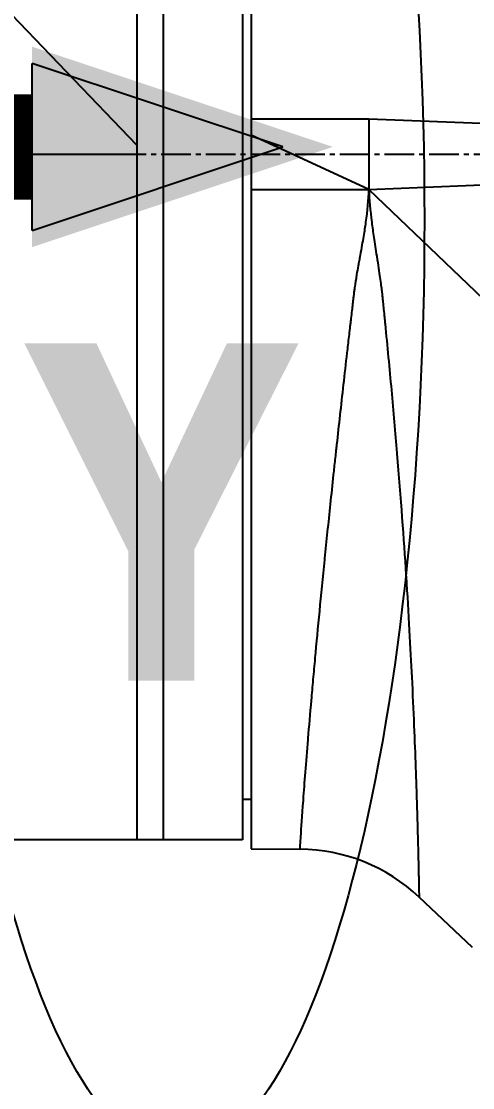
# Model space of a CAD drawing. Header units: millimetres. Extents: x 0 to 4378, y 0 to 2376.
# Drawn here: x 1576 to 1601.6, y 1535.3 to 1596 of the extents above; entities that cross this region are included whole.
import ezdxf

# ---------------------------------------------------------------- set-up
doc = ezdxf.new("R2010")
doc.units = ezdxf.units.MM
doc.header["$LTSCALE"] = 0.2
doc.linetypes.add('CENTER2', pattern=[1.125, 0.75, -0.125, 0.125, -0.125])
for name, color, linetype in [('02_Center Line', 1, 'CENTER2'), ('07_Special Line2', 76, 'Continuous'), ('13_After Rev.Num.', 6, 'Continuous')]:
    doc.layers.add(name, color=color, linetype=linetype)
doc.styles.add('Rainbow-5.0 Style', font='malgunsl.ttf')
doc.dimstyles.new('Rainbow-5.0 Style', dxfattribs={"dimtxt": 4, "dimasz": 2.5, "dimexe": 1, "dimexo": 1, "dimgap": 1, "dimtad": 1, "dimdsep": 46, "dimtxsty": 'Rainbow-5.0 Style', "dimcen": 0, "dimclrd": 251, "dimclre": 251, "dimclrt": 7, "dimazin": 3, "dimtp": 0.1, "dimtm": 0.1, "dimtfac": 0.61, "dimtmove": 0, "dimatfit": 3, "dimfxl": 1, "dimlwd": -1, "dimlwe": -1, "dimarcsym": 1})

# ---------------------------------------------------------------- blocks, each defined once
blk = doc.blocks.new('A$C20a5dee6')
for p, q in [((-62.5, 986.721), (-109, 1035.201)), ((-62.5, 1025.727), (-62.5, 947.2)), ((-56, 1025.645), (-56, 946.683)), ((-61, 1025.2), (-61, 947.2)), ((-56.5, 1025.2), (-56.5, 947.2)), ((-49.3, 988.2), (-56, 988.2)), ((-49.3, 988.2), (-49.301, 984.2)), ((-49.301, 984.2), (-56, 987.28)), ((-109.021, 986.2), (-62.5, 986.2)), ((-49.301, 984.2), (-2.202, 986.122)), ((-56, 984.2), (-49.301, 984.2)), ((-49.301, 984.2), (-0.821, 937.7)), ((-56, 949.487), (-56.5, 949.479)), ((-56.5, 947.2), (-70.021, 947.2)), ((-56, 946.683), (-53.219, 946.658)), ((-43.4, 941.064), (-46.449, 943.936))]:
    blk.add_line(p, q)
blk.add_arc((-53.307, 936.659), 10, 46.70019, 89.5)
for points in [[(-2.364, 986.284), (-18.009, 986.923), (-33.654, 987.561), (-49.3, 988.2)], [(-46.449, 943.936), (-46.449, 943.936), (-46.449, 943.936), (-46.449, 943.936)]]:
    blk.add_open_spline(points, degree=3)
for points, knots in [([(-53.219, 946.658), (-53.219, 946.658), (-53.204, 946.911), (-53.174, 947.37), (-53.143, 947.851), (-53.095, 948.559), (-53.03, 949.437), (-53.03, 949.444), (-53.029, 949.451), (-53.029, 949.458), (-53.028, 949.464), (-53.028, 949.47), (-53.027, 949.478), (-52.958, 950.42), (-52.868, 951.576), (-52.758, 952.908), (-52.756, 952.928), (-52.755, 952.948), (-52.753, 952.968), (-52.697, 953.646), (-52.636, 954.37), (-52.569, 955.133), (-52.536, 955.515), (-52.501, 955.906), (-52.465, 956.307), (-52.447, 956.508), (-52.429, 956.71), (-52.41, 956.915), (-52.392, 957.12), (-52.373, 957.326), (-52.353, 957.537), (-52.198, 959.222), (-52.018, 961.093), (-51.812, 963.127), (-51.81, 963.15), (-51.808, 963.174), (-51.805, 963.197), (-51.704, 964.193), (-51.598, 965.227), (-51.485, 966.296), (-51.427, 966.843), (-51.368, 967.399), (-51.307, 967.965), (-51.277, 968.247), (-51.246, 968.532), (-51.215, 968.819), (-51.199, 968.962), (-51.184, 969.106), (-51.168, 969.25), (-51.16, 969.323), (-51.152, 969.395), (-51.144, 969.468), (-51.14, 969.504), (-51.136, 969.54), (-51.132, 969.576), (-51.13, 969.595), (-51.128, 969.613), (-51.126, 969.631), (-51.124, 969.649), (-51.122, 969.668), (-51.12, 969.685), (-51.001, 970.772), (-50.874, 971.907), (-50.74, 973.089), (-50.673, 973.68), (-50.605, 974.282), (-50.534, 974.896), (-50.499, 975.203), (-50.463, 975.513), (-50.427, 975.826), (-50.409, 975.982), (-50.391, 976.139), (-50.372, 976.296), (-50.363, 976.375), (-50.354, 976.454), (-50.345, 976.533), (-50.34, 976.573), (-50.336, 976.613), (-50.331, 976.652), (-50.327, 976.69), (-50.322, 976.727), (-50.318, 976.764), (-50.316, 976.782), (-50.312, 976.819), (-50.308, 976.849), (-50.271, 977.171), (-50.238, 977.451), (-50.21, 977.687), (-50.196, 977.811), (-50.182, 977.923), (-50.171, 978.023), (-50.165, 978.066), (-50.161, 978.108), (-50.156, 978.147), (-50.144, 978.245), (-50.134, 978.329), (-50.126, 978.399), (-50.12, 978.448), (-50.114, 978.49), (-50.11, 978.524), (-50.108, 978.542), (-50.106, 978.557), (-50.104, 978.571), (-50.103, 978.578), (-50.102, 978.585), (-50.101, 978.591), (-50.101, 978.595), (-50.1, 978.599), (-50.1, 978.604), (-50.098, 978.613), (-50.095, 978.641), (-50.091, 978.663), (-50.066, 978.843), (-50.029, 979.072), (-49.982, 979.351), (-49.955, 979.505), (-49.925, 979.675), (-49.892, 979.859), (-49.876, 979.952), (-49.858, 980.048), (-49.84, 980.148), (-49.831, 980.198), (-49.822, 980.249), (-49.812, 980.301), (-49.807, 980.327), (-49.802, 980.353), (-49.797, 980.38), (-49.795, 980.393), (-49.793, 980.406), (-49.79, 980.42), (-49.788, 980.433), (-49.785, 980.448), (-49.783, 980.46), (-49.71, 980.854), (-49.646, 981.207), (-49.594, 981.518), (-49.542, 981.825), (-49.502, 982.09), (-49.471, 982.315), (-49.47, 982.318), (-49.47, 982.32), (-49.469, 982.325), (-49.379, 982.983), (-49.322, 983.608), (-49.301, 984.2)], [0, 0, 0, 0, 0.121112, 0.121112, 0.121112, 0.248047, 0.248047, 0.248047, 0.249023, 0.249023, 0.249023, 0.25, 0.25, 0.25, 0.373166, 0.373166, 0.373166, 0.375, 0.375, 0.375, 0.4375, 0.4375, 0.4375, 0.46875, 0.46875, 0.46875, 0.484375, 0.484375, 0.484375, 0.5, 0.5, 0.5, 0.625, 0.625, 0.625, 0.626439, 0.626439, 0.626439, 0.6875, 0.6875, 0.6875, 0.71875, 0.71875, 0.71875, 0.734375, 0.734375, 0.734375, 0.742187, 0.742187, 0.742187, 0.746094, 0.746094, 0.746094, 0.748047, 0.748047, 0.748047, 0.749023, 0.749023, 0.749023, 0.75, 0.75, 0.75, 0.8125, 0.8125, 0.8125, 0.84375, 0.84375, 0.84375, 0.859375, 0.859375, 0.859375, 0.867187, 0.867187, 0.867187, 0.871094, 0.871094, 0.871094, 0.873047, 0.873047, 0.873047, 0.874878, 0.874878, 0.874878, 0.875773, 0.875773, 0.875773, 0.885526, 0.885526, 0.885526, 0.890625, 0.890625, 0.890625, 0.892844, 0.892844, 0.892844, 0.898437, 0.898437, 0.898437, 0.902344, 0.902344, 0.902344, 0.904297, 0.904297, 0.904297, 0.905273, 0.905273, 0.905273, 0.906006, 0.906006, 0.906006, 0.907746, 0.907746, 0.907746, 0.921875, 0.921875, 0.921875, 0.929687, 0.929687, 0.929687, 0.933594, 0.933594, 0.933594, 0.935547, 0.935547, 0.935547, 0.936523, 0.936523, 0.936523, 0.937012, 0.937012, 0.937012, 0.9375, 0.9375, 0.9375, 0.953125, 0.953125, 0.953125, 0.968506, 0.968506, 0.968506, 0.96875, 0.96875, 0.96875, 1, 1, 1, 1]), ([(-49.301, 984.2), (-49.28, 983.626), (-49.225, 982.999), (-49.14, 982.324), (-49.14, 982.318), (-49.139, 982.311), (-49.138, 982.308), (-49.108, 982.065), (-49.069, 981.782), (-49.022, 981.46), (-48.975, 981.143), (-48.919, 980.788), (-48.858, 980.396), (-48.857, 980.39), (-48.856, 980.385), (-48.855, 980.377), (-48.78, 979.902), (-48.72, 979.504), (-48.674, 979.183), (-48.651, 979.022), (-48.632, 978.88), (-48.615, 978.757), (-48.607, 978.696), (-48.6, 978.639), (-48.593, 978.587), (-48.59, 978.561), (-48.587, 978.536), (-48.584, 978.512), (-48.582, 978.5), (-48.581, 978.489), (-48.58, 978.478), (-48.579, 978.472), (-48.578, 978.466), (-48.578, 978.461), (-48.577, 978.455), (-48.576, 978.446), (-48.576, 978.445), (-48.572, 978.416), (-48.562, 978.322), (-48.546, 978.164), (-48.54, 978.107), (-48.533, 978.042), (-48.526, 977.97), (-48.523, 977.94), (-48.52, 977.91), (-48.516, 977.878), (-48.511, 977.822), (-48.505, 977.763), (-48.498, 977.699), (-48.495, 977.667), (-48.492, 977.634), (-48.488, 977.601), (-48.487, 977.584), (-48.485, 977.567), (-48.483, 977.549), (-48.482, 977.541), (-48.481, 977.532), (-48.481, 977.523), (-48.48, 977.519), (-48.48, 977.514), (-48.479, 977.51), (-48.479, 977.505), (-48.478, 977.499), (-48.478, 977.496), (-48.462, 977.337), (-48.446, 977.179), (-48.43, 977.022), (-48.419, 976.904), (-48.407, 976.786), (-48.395, 976.669), (-48.391, 976.63), (-48.388, 976.592), (-48.384, 976.552), (-48.257, 975.269), (-48.136, 974.01), (-48.023, 972.778), (-47.911, 971.556), (-47.806, 970.362), (-47.71, 969.2), (-47.709, 969.191), (-47.708, 969.183), (-47.707, 969.172), (-47.495, 966.62), (-47.328, 964.32), (-47.195, 962.265), (-47.184, 962.109), (-47.175, 961.954), (-47.165, 961.801), (-47.028, 959.639), (-46.927, 957.756), (-46.848, 956.12), (-46.848, 956.114), (-46.848, 956.109), (-46.847, 956.101), (-46.801, 955.136), (-46.761, 954.225), (-46.726, 953.368), (-46.692, 952.539), (-46.662, 951.761), (-46.637, 951.037), (-46.636, 951.013), (-46.635, 950.989), (-46.635, 950.967), (-46.622, 950.608), (-46.61, 950.253), (-46.599, 949.902), (-46.588, 949.562), (-46.577, 949.227), (-46.567, 948.9), (-46.567, 948.891), (-46.567, 948.881), (-46.567, 948.872), (-46.566, 948.86), (-46.566, 948.857), (-46.566, 948.85), (-46.56, 948.663), (-46.553, 948.418), (-46.545, 948.129), (-46.537, 947.836), (-46.528, 947.497), (-46.518, 947.134), (-46.518, 947.129), (-46.518, 947.122), (-46.518, 947.117), (-46.509, 946.777), (-46.503, 946.503), (-46.497, 946.278), (-46.494, 946.165), (-46.492, 946.064), (-46.49, 945.975), (-46.489, 945.93), (-46.488, 945.888), (-46.487, 945.848), (-46.487, 945.828), (-46.486, 945.809), (-46.486, 945.79), (-46.485, 945.781), (-46.485, 945.772), (-46.485, 945.763), (-46.485, 945.758), (-46.485, 945.754), (-46.485, 945.749), (-46.485, 945.746), (-46.485, 945.743), (-46.485, 945.739), (-46.485, 945.738), (-46.485, 945.738), (-46.484, 945.736), (-46.479, 945.512), (-46.476, 945.321), (-46.472, 945.157), (-46.47, 945.075), (-46.469, 945), (-46.467, 944.93), (-46.467, 944.896), (-46.466, 944.862), (-46.465, 944.831), (-46.465, 944.815), (-46.465, 944.799), (-46.464, 944.784), (-46.464, 944.776), (-46.464, 944.769), (-46.464, 944.761), (-46.464, 944.758), (-46.464, 944.754), (-46.464, 944.75), (-46.464, 944.748), (-46.464, 944.745), (-46.464, 944.742), (-46.464, 944.741), (-46.464, 944.74), (-46.464, 944.739), (-46.461, 944.59), (-46.458, 944.467), (-46.456, 944.365), (-46.455, 944.315), (-46.455, 944.269), (-46.454, 944.229), (-46.45, 944.048), (-46.449, 943.958), (-46.449, 943.94), (-46.449, 943.938), (-46.449, 943.936), (-46.449, 943.936)], [0, 0, 0, 0, 0.0310059, 0.0310059, 0.0310059, 0.03125, 0.03125, 0.03125, 0.046875, 0.046875, 0.046875, 0.0622559, 0.0622559, 0.0622559, 0.0625, 0.0625, 0.0625, 0.078125, 0.078125, 0.078125, 0.0859375, 0.0859375, 0.0859375, 0.0898438, 0.0898438, 0.0898438, 0.0917969, 0.0917969, 0.0917969, 0.0927734, 0.0927734, 0.0927734, 0.0932617, 0.0932617, 0.0932617, 0.09375, 0.09375, 0.09375, 0.1015625, 0.1015625, 0.1015625, 0.1043487, 0.1043487, 0.1043487, 0.1054688, 0.1054688, 0.1054688, 0.1074219, 0.1074219, 0.1074219, 0.1083984, 0.1083984, 0.1083984, 0.1088867, 0.1088867, 0.1088867, 0.1091309, 0.1091309, 0.1091309, 0.1092529, 0.1092529, 0.1092529, 0.109375, 0.109375, 0.109375, 0.1171875, 0.1171875, 0.1171875, 0.1230469, 0.1230469, 0.1230469, 0.125, 0.125, 0.125, 0.1875, 0.1875, 0.1875, 0.2495117, 0.2495117, 0.2495117, 0.25, 0.25, 0.25, 0.3661699, 0.3661699, 0.3661699, 0.375, 0.375, 0.375, 0.4995117, 0.4995117, 0.4995117, 0.5, 0.5, 0.5, 0.5625, 0.5625, 0.5625, 0.6230469, 0.6230469, 0.6230469, 0.625, 0.625, 0.625, 0.65625, 0.65625, 0.65625, 0.6865234, 0.6865234, 0.6865234, 0.6873779, 0.6873779, 0.6873779, 0.6884698, 0.6884698, 0.6884698, 0.71875, 0.71875, 0.71875, 0.7495117, 0.7495117, 0.7495117, 0.75, 0.75, 0.75, 0.78125, 0.78125, 0.78125, 0.796875, 0.796875, 0.796875, 0.8046875, 0.8046875, 0.8046875, 0.8085938, 0.8085938, 0.8085938, 0.8105469, 0.8105469, 0.8105469, 0.8115234, 0.8115234, 0.8115234, 0.8122559, 0.8122559, 0.8122559, 0.8125, 0.8125, 0.8125, 0.84375, 0.84375, 0.84375, 0.859375, 0.859375, 0.859375, 0.8671875, 0.8671875, 0.8671875, 0.8710938, 0.8710938, 0.8710938, 0.8730469, 0.8730469, 0.8730469, 0.8740234, 0.8740234, 0.8740234, 0.8747559, 0.8747559, 0.8747559, 0.875, 0.875, 0.875, 0.90625, 0.90625, 0.90625, 0.921875, 0.921875, 0.921875, 0.9914741, 0.9914741, 0.9914741, 0.9999925, 0.9999925, 0.9999925, 0.9999925])]:
    blk.add_open_spline(points, degree=3, knots=knots)
at = {"layer": '02_Center Line', "ltscale": 11.288275}
blk.add_line((-162.711, 986.2), (71.672, 986.2), dxfattribs=at)
blk = doc.blocks.new('*D147')
at = {"color": 251, "linetype": 'ByBlock', "transparency": 16777216}
for p, q in [((1588.544, 1699.157), (1769.201, 1699.157)), ((1765.201, 1598.457), (1765.201, 1689.157)), ((1699.244, 1588.457), (1769.201, 1588.457))]:
    blk.add_line(p, q, dxfattribs=at)
at = {"color": 251, "transparency": 16777216}
for points in [[(1763.534, 1689.157), (1766.868, 1689.157), (1765.201, 1699.157)], [(1763.534, 1598.457), (1766.868, 1598.457), (1765.201, 1588.457)]]:
    blk.add_solid(points, dxfattribs=at)
at = {"layer": 'Defpoints', "color": 0, "transparency": 16777216}
for p in [(1584.544, 1699.157), (1765.201, 1699.157), (1695.244, 1588.457)]:
    blk.add_point(p, dxfattribs=at)
at = {"color": 7, "transparency": 16777216, "insert": (1752.88, 1643.807), "char_height": 16, "attachment_point": 5, "rotation": 90, "style": 'Rainbow-5.0 Style'}
blk.add_mtext('110.7', dxfattribs=at)
blk = doc.blocks.new('A$C19ebd0c3_1234')
blk.add_ellipse((0, 0), major_axis=(53.194, 0), ratio=0.263273)
blk = doc.blocks.new('A$C3a293ff3')
at = {"layer": '07_Special Line2'}
blk.add_hatch(color=256, dxfattribs=at).paths.add_polyline_path([(49.156, 0), (34.9, 4.752), (34.9, -4.752)])
for p, q in [((34.9, -3.96), (34.9, 3.96)), ((46.78, 0), (34.9, 3.96)), ((34.9, -3.96), (46.78, 0))]:
    blk.add_line(p, q, dxfattribs=at)
at = {"layer": '07_Special Line2', "const_width": 5}
blk.add_lwpolyline([(34.9, 0), (0, 0)], dxfattribs=at)
at = {"layer": '07_Special Line2', "insert": (34.529, -17.308), "char_height": 16, "attachment_point": 4, "style": 'Rainbow-5.0 Style'}
blk.add_mtext('{\\fMalgun Gothic Semilight|b1|i0|c129|p50;Y}', dxfattribs=at)

msp = doc.modelspace()

# ---------------------------------------------------------------- block references
msp.add_blockref('A$C20a5dee6', (1645.046, 602.257))
at = {"xscale": 1.2, "yscale": 1.2, "zscale": 1.2}
msp.add_blockref('A$C3a293ff3', (1534.706, 1588.872), dxfattribs=at)
at = {"layer": '13_After Rev.Num.', "rotation": 90}
msp.add_blockref('A$C19ebd0c3_1234', (1584.896, 1584.76), dxfattribs=at)

# ---------------------------------------------------------------- dimensions: what is measured, and where the dimension line sits
dim = msp.add_linear_dim(base=(1765.201, 1699.157), p1=(1695.244, 1588.457), p2=(1584.544, 1699.157), angle=90, dimstyle='Rainbow-5.0 Style', override={"dimscale": 4, "dimtol": 0, "dimlim": 0, "dimtp": 0.1, "dimtm": 0.1, "dimtfac": 0.61, "dimtdec": 2, "dimtolj": 0, "dimtzin": 8})
dim.commit()
dim.dimension.update_dxf_attribs({"geometry": '*D147', "text_midpoint": (1752.88, 1643.807)})

doc.saveas('drawing.dxf')
